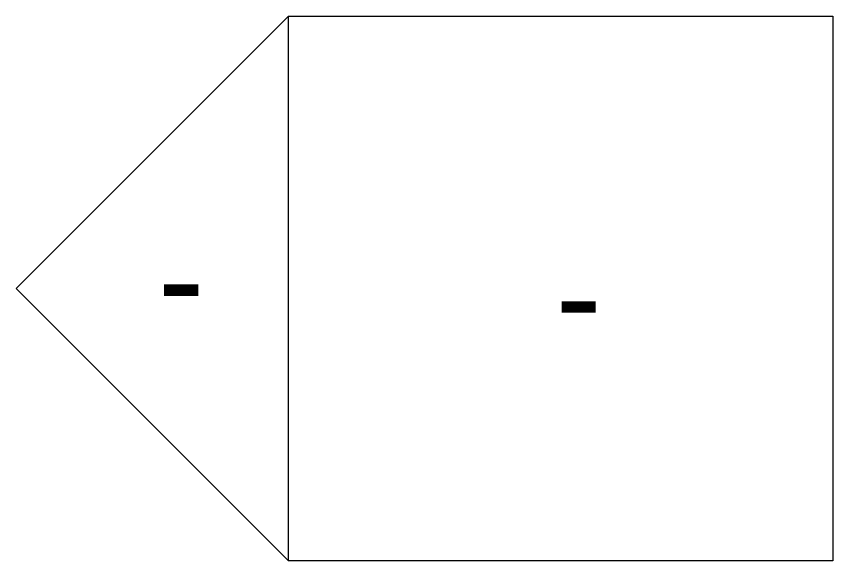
# Model space of a CAD drawing. Header units: inches. Extents: x -1067 to 992, y -835 to 901.
# Drawn here: x 920 to 992, y 54 to 102 of the extents above; entities that cross this region are included whole.
import ezdxf

# ---------------------------------------------------------------- set-up
doc = ezdxf.new("R2010")
doc.units = ezdxf.units.IN
doc.header["$MEASUREMENT"] = 0
doc.layers.add('A-ANNO-SYMB', color=6, linetype='Continuous', lineweight=9)

# ---------------------------------------------------------------- blocks, each defined once
blk = doc.blocks.new('Elevation - Detail Number-151647-Arena M Ring')
at = {"layer": 'A-ANNO-SYMB'}
for p, q in [((-0.25, -0.25), (-0.25, 0.25)), ((-0.25, 0.25), (0.25, 0.25)), ((0.25, 0.25), (0.25, -0.25)), ((0.25, -0.25), (-0.25, -0.25))]:
    blk.add_line(p, q, dxfattribs=at)
blk = doc.blocks.new('Elevation - Detail Number-151370-Arena M Ring')
at = {"layer": 'A-ANNO-SYMB'}
for p, q in [((0, 0.25), (-0.25, 0)), ((0.25, 0), (0, 0.25)), ((-0.25, 0), (0.25, 0))]:
    blk.add_line(p, q, dxfattribs=at)

msp = doc.modelspace()

# ---------------------------------------------------------------- block references
at = {"layer": 'A-ANNO-SYMB', "xscale": 95.99999999999994, "yscale": 95.99999999999994, "zscale": 95.99999999999994, "rotation": 90}
msp.add_blockref('Elevation - Detail Number-151370-Arena M Ring', (943.974, 77.963), dxfattribs=at)
at = {"layer": 'A-ANNO-SYMB', "xscale": 95.99999999999994, "yscale": 95.99999999999994, "zscale": 95.99999999999994}
msp.add_blockref('Elevation - Detail Number-151647-Arena M Ring', (967.974, 77.963), dxfattribs=at)

# ---------------------------------------------------------------- next in the draw order: texts
at = {"layer": 'A-ANNO-SYMB', "char_height": 8.8518, "width": 4.86, "attachment_point": 2, "line_spacing_factor": 0.938532, "bg_fill": 3, "box_fill_scale": 1.25, "bg_fill_color": 0, "bg_fill_transparency": 0}
for insert in [(934.519, 83.248), (969.572, 81.777)]:
    msp.add_mtext('\\fArial|b0|i0|c0|p34|;-', dxfattribs=dict(at, insert=insert))

doc.saveas('drawing.dxf')
